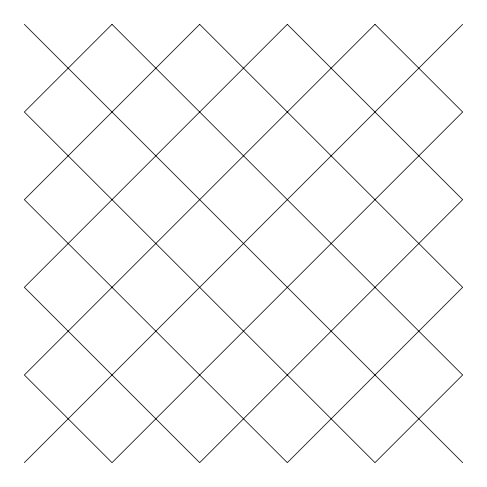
<?xml version="1.0" encoding="UTF-8"?>
<svg xmlns="http://www.w3.org/2000/svg" width="487" height="487" viewBox="0 0 487 487"><rect width="100%" height="100%" fill="white"/><g stroke="black" fill="none" stroke-linecap="round" stroke-linejoin="round"><path stroke-width="0.73" d="M24.35 462.65L462.65 24.35M24.35 24.35L462.65 462.65M112.01 24.35L24.35 112.01L374.99 462.65L462.65 374.99L112.01 24.35M199.67 24.35L24.35 199.67L287.33 462.65L462.65 287.33L199.67 24.35M287.33 24.35L24.35 287.33L199.67 462.65L462.65 199.67L287.33 24.35M374.99 24.35L24.35 374.99L112.01 462.65L462.65 112.01L374.99 24.35"/></g></svg>
